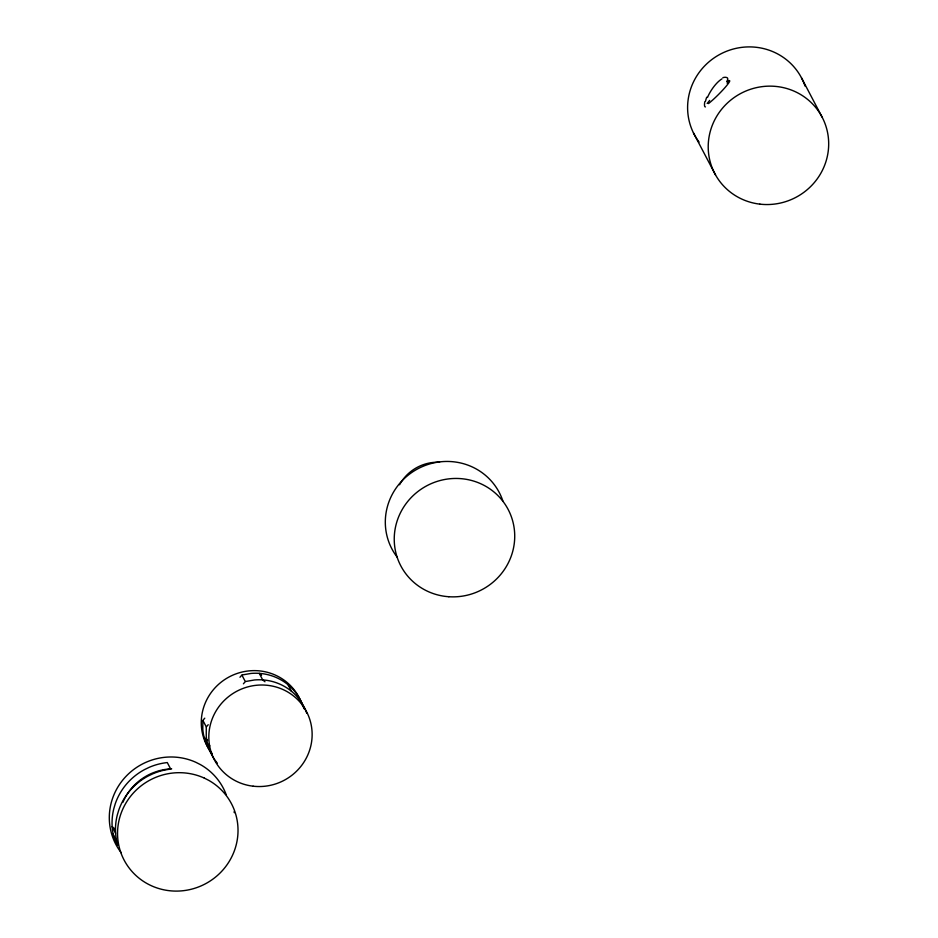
<?xml version="1.0" encoding="UTF-8"?>
<svg xmlns="http://www.w3.org/2000/svg" width="938" height="938" viewBox="0 0 938 938"><rect width="100%" height="100%" fill="white"/><g stroke="black" fill="none" stroke-linecap="round" stroke-linejoin="round"><path stroke-width="1.41" d="M202.843 720.724L202.819 729.506A51.989 50.429 -27.7 0 0 212.281 754.574M206.278 727.267L206.254 736.049A51.989 50.429 -27.7 0 0 217.346 763.204M204.777 718.168L202.878 720.384L206.313 726.927L208.213 724.711M239.976 677.259L241.887 675.043L245.31 681.586L243.411 683.802M242.227 674.95L251.067 673.425A51.989 50.429 -27.7 0 1 303.924 708.682M245.65 681.492L254.491 679.968A51.989 50.429 -27.7 0 1 306.761 713.349M261.538 675.219L259.275 673.367L262.71 679.909L264.973 681.762M207.533 740.234L204.156 737.444L207.579 743.986L209.842 745.839M115.409 829.321L112.161 826.648L115.597 833.19M801.498 77.866L822.098 117.098M693.475 132.95L715.542 174.96M288.06 684.752L291.495 691.294M113.146 834.187C123.288 854.436 114.377 842.007 113.146 834.187A60.63 58.813 -27.7 0 1 113.838 808.556L115.327 803.561A60.63 58.813 -27.7 0 1 144.593 769.559L149.353 767.261A60.63 58.813 -27.7 0 1 167.292 762.571L170.728 769.113A60.63 58.813 -27.7 0 0 152.788 773.803L148.028 776.089A60.63 58.813 -27.7 0 0 118.763 810.104L117.273 815.087A60.63 58.813 -27.7 0 0 116.582 840.718M234.066 811.757L234.301 812.683M211.847 753.179A51.989 50.429 -27.7 0 1 229.153 676.919A51.989 50.429 -27.7 0 1 302.2 704.93M226.175 794.615A60.63 58.813 -27.7 0 0 200.404 764.599L195.784 762.266A60.63 58.813 -27.7 0 0 123.042 779.713A60.63 58.813 -27.7 0 0 121.33 852.877M122.89 802.33A53.9 52.27 -27.7 0 1 153.457 772.642L157.889 771.106A53.9 52.27 -27.7 0 1 171.666 768.832M399.576 484.77A42.445 41.166 -27.7 0 1 439.559 462.246M397.384 557.395A60.63 58.813 -27.7 0 1 417.856 468.777A60.63 58.813 -27.7 0 1 502.909 501.127M699.08 142.072A60.63 58.813 -27.7 0 1 720.349 54.123A60.63 58.813 -27.7 0 1 805.027 86.062M705.411 106.932A17.611 3.283 -68.7 0 1 704.801 101.703M705.517 101.14A18.42 4.127 -63.7 0 1 706.701 97.2M707.475 97.47A17.986 6.12 -56.5 0 1 721.967 78.862M722.858 77.69A18.42 6.027 -43.9 0 1 726.387 77.455A17.611 4.526 -36.3 0 1 726.61 81.758M728.709 80.41A18.42 3.975 -37.4 0 1 727.22 83.365M727.736 81.418A17.986 1.899 -44.9 0 1 725.297 87.246A17.986 1.899 -44.9 0 1 708.483 103.602M709.656 100.401A18.42 2.193 -56.8 0 1 707.146 103.461M204.308 778.094L204.015 777.965A60.63 58.813 -27.7 0 0 117.602 835.981A60.63 58.813 -27.7 0 0 208.682 881.943A60.63 58.813 -27.7 0 0 208.646 780.299L204.308 778.094M253.143 786.196A51.989 50.429 -27.7 0 0 308.426 715.706A51.989 50.429 -27.7 0 0 219.855 705.423A51.989 50.429 -27.7 0 0 253.143 786.196M448.845 596.732A60.63 58.813 -27.7 0 0 509.24 511.632A60.63 58.813 -27.7 0 0 405.345 504.621A60.63 58.813 -27.7 0 0 448.845 596.732M759.897 204.144A60.63 58.813 -27.7 0 0 824.361 121.94A60.63 58.813 -27.7 0 0 721.076 109.945A60.63 58.813 -27.7 0 0 759.897 204.144"/></g></svg>
